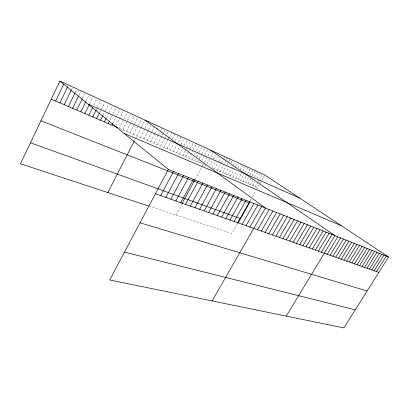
<?xml version="1.0" encoding="UTF-8"?>
<svg xmlns="http://www.w3.org/2000/svg" width="409" height="409" viewBox="0 0 409 409"><rect width="100%" height="100%" fill="white"/><g stroke="black" fill="none" stroke-linecap="round" stroke-linejoin="round"><path stroke-width="0.31" stroke-dasharray="2.04 1.53" d="M71.662 89.29L72.214 88.15M75.312 92.332L76.688 89.499M78.922 95.343L80.834 91.396M82.48 98.313L84.663 93.835M85.997 101.248L88.993 95.128M89.627 103.84L92.996 96.979M93.886 105.041L96.682 99.361M96.417 109.617L97.255 107.925M97.536 107.362L100.885 100.588M99.75 112.46L101.146 109.653M101.422 109.091L104.484 102.92M103.048 115.266L104.99 111.366M105.266 110.808L108.6 104.116M106.304 118.043L108.794 113.053M109.07 112.501L112.117 106.406M109.852 120.123L112.71 114.423M112.996 113.855L115.849 108.155M112.731 123.446L116.146 116.647M116.432 116.079L119.847 109.285M116.141 125.604L123.237 111.524M119.223 128.298L127.439 112.066M122.843 129.852L127.363 120.946M127.644 120.389L131.033 113.712M126.422 131.386L130.926 122.531M131.207 121.979L134.587 115.338M129.965 132.905L134.454 124.106M134.735 123.554L138.104 116.954M133.467 134.408L137.818 125.911M138.109 125.348L141.586 118.549M134.423 140.798L134.98 139.709M135.537 138.62L141.274 127.45M141.565 126.887L145.031 120.128M140.425 137.393L144.75 128.993M145.042 128.436L148.211 122.276M143.881 138.876L148.191 130.527M148.482 129.97L150.778 125.517M147.296 140.343L151.596 132.041M151.887 131.488L155.323 124.842M150.681 141.795L154.97 133.538M155.256 132.986L158.687 126.386M154.029 143.232L158.303 135.021M158.59 134.474L160.584 130.645M160.87 130.098L162.01 127.91M157.342 144.653L163.534 132.802M163.825 132.24L165.302 129.418M160.625 146.059L164.735 138.206M165.031 137.644L165.619 136.519M166.795 134.275L168.559 130.911M163.871 147.455L167.971 139.643M168.268 139.08L169.147 137.409M169.438 136.851L171.78 132.388M167.087 148.835L170.885 141.616M172.342 138.845L174.975 133.85M170.267 150.2L174.055 143.022M175.221 140.814L178.135 135.297M173.416 151.55L181.264 136.729M176.535 152.889L179.725 146.882M180.88 144.699L184.357 138.15M179.628 154.213L182.624 148.574M184.127 145.757L187.424 139.556M182.685 155.527L185.676 149.919M185.972 149.357L186.872 147.675M187.169 147.112L190.461 140.947M185.712 156.826L188.697 151.248M188.994 150.691L189.888 149.019M190.185 148.457L193.467 142.322M188.713 158.114L192.874 150.343M193.171 149.791L196.443 143.687M191.683 159.387L193.166 156.627M194.352 154.418L195.241 152.767M196.427 150.558L199.393 145.037M194.623 160.65L196.397 157.358M196.693 156.805L198.764 152.966M199.06 152.414L202.312 146.376M197.537 161.898L199.009 159.167M199.306 158.62L201.663 154.254M201.959 153.707L205.2 147.7M200.425 163.135L201.601 160.962M201.893 160.42L204.541 155.532M204.832 154.991L208.063 149.014M175.824 214.991L181.78 204.009M195.328 179.035L201.438 167.762M201.964 166.79L204.163 162.741M204.454 162.204L210.901 150.313M207.026 163.902L210.369 157.751M210.671 157.194L213.104 152.721M209.526 165.671L212.859 159.551M213.161 158.994L215.282 155.103M218.043 156.356L211.698 167.976L257.619 187.68M214.449 169.157L218.365 162M218.667 161.448L220.477 158.145M217.179 170.328L221.085 163.206M221.381 162.659L223.488 158.825M223.789 158.273L224.689 156.632M219.878 171.483L226.172 160.042M226.468 159.495L227.368 157.859M222.557 172.634L226.739 165.042M227.036 164.5L230.027 159.075M225.211 173.774L228.488 167.838M231.167 162.981L232.655 160.282M227.839 174.899L233.186 165.236M233.483 164.699L235.267 161.478M230.446 176.018L234.454 168.784M234.766 168.227L235.691 166.56M235.998 166.003L237.849 162.664M233.028 177.128L236.412 171.034M238.258 167.71L240.41 163.835M235.584 178.222L238.958 172.163M240.185 169.96L242.946 165.001M238.12 179.311L241.484 173.278M242.711 171.085L245.461 166.151M240.635 180.389L244.597 173.298M244.904 172.751L247.951 167.291M243.125 181.458L247.077 174.398M247.384 173.856L250.426 168.426M245.594 182.516L248.324 177.654M249.838 174.95L252.869 169.546M248.043 183.569L250.763 178.728M252.276 176.039L255.298 170.66M250.466 184.607L252.88 180.328M254.689 177.117L257.706 171.76M252.869 185.64L255.068 181.749M256.949 178.416L260.088 172.854M255.257 186.662L257.757 182.235M258.074 181.683L259.009 180.026M259.321 179.469L262.45 173.937M237.338 223.483L231.709 233.416L149.965 206.468M250.119 200.916L251.847 197.869M252.419 196.857L255.881 190.742M256.463 189.72L261.361 181.069M261.673 180.517L264.797 175.011M119.745 128.518L206.116 165.579"/><path stroke-width="0.61" d="M59.878 81.105L168.35 169.438L109.673 279.971L343.903 327.895L388.55 256.964L264.797 175.011L59.878 81.105L20.45 163.774L148.38 205.947M55.644 101.018L63.686 84.213M59.959 102.869L67.689 86.785M64.228 104.704L71.386 89.862M68.451 106.514L75.041 92.899M72.623 108.303L78.646 95.905M76.744 110.072L82.209 98.871M80.824 111.821L85.726 101.805M84.857 113.554L89.346 104.407M88.845 115.261L92.766 107.311M92.792 116.954L96.141 110.185M96.693 118.63L99.474 113.022M100.548 120.287L102.771 115.824M104.367 121.923L106.028 118.595M108.14 123.544L109.285 121.263M111.877 125.144L112.731 123.446M107.833 192.578L134.142 141.34M160.655 195.609L173.513 171.494M165.798 197.419L178.595 173.513M170.86 199.203L183.6 175.502M175.839 200.957L188.518 177.455M180.742 202.68L193.365 179.382M182.077 203.462L195.021 179.592M185.568 204.382L198.135 181.279M190.323 206.054L202.828 183.145M195.001 207.7L207.45 184.98M199.612 209.326L212 186.79M204.152 210.921L216.484 188.569M208.621 212.496L220.901 190.328M213.028 214.045L225.252 192.056M217.368 215.574L229.536 193.759M221.647 217.082L233.759 195.436M225.865 218.564L237.915 197.092M230.016 220.027L242.016 198.723M234.112 221.468L246.06 200.328M237.619 222.982L249.833 201.422M238.15 222.89L250.042 201.908M242.133 224.29L253.969 203.472M246.06 225.676L257.839 205.011M249.93 227.036L261.658 206.53M212.133 300.932L265.421 208.023L145.031 120.128M257.573 229.73L269.199 209.526M261.351 231.059L272.921 211.003M265.073 232.368L276.586 212.46M268.744 233.662L280.211 213.902M272.368 234.935L283.78 215.318M275.942 236.192L287.302 216.719M279.47 237.435L290.779 218.099M282.946 238.662L294.204 219.464M286.382 239.868L297.588 220.809M289.771 241.065L300.927 222.138M293.115 242.24L304.219 223.447M296.418 243.401L307.471 224.735M299.674 244.551L310.682 226.013M302.89 245.681L313.851 227.271M306.07 246.801L316.975 228.519M309.204 247.905L320.068 229.746M312.302 248.994L323.115 230.957M315.359 250.073L326.126 232.154M318.381 251.136L329.097 233.334M321.362 252.184L332.036 234.5M286.28 316.106L334.935 235.656L210.901 150.313M327.22 254.245L337.803 236.796M330.099 255.257L340.631 237.92M332.941 256.259L343.427 239.03M335.748 257.246L346.193 240.129M338.524 258.227L348.918 241.213M341.264 259.188L351.617 242.286M343.974 260.144L354.281 243.345M346.653 261.085L356.919 244.393M349.296 262.021L359.521 245.426M351.914 262.941L362.093 246.448M354.501 263.851L364.639 247.46M357.057 264.751L367.154 248.457M359.588 265.64L369.639 249.449M362.088 266.52L372.098 250.426M364.557 267.389L374.526 251.392M367.001 268.253L376.929 252.348M369.419 269.102L379.307 253.289M371.812 269.945L381.653 254.224M374.174 270.773L383.979 255.15M376.515 271.596L386.275 256.06M124.454 252.123L355.268 309.843M140.011 222.823L367.139 290.978M155.43 193.774L378.826 272.414M30.465 142.772L240.165 218.488M40.946 120.798L248.974 202.941M168.35 169.438L388.55 256.964M124.172 133.462L341.203 225.61M51.273 99.142L117.659 127.628M88.186 104.152L299.613 198.068"/></g></svg>
